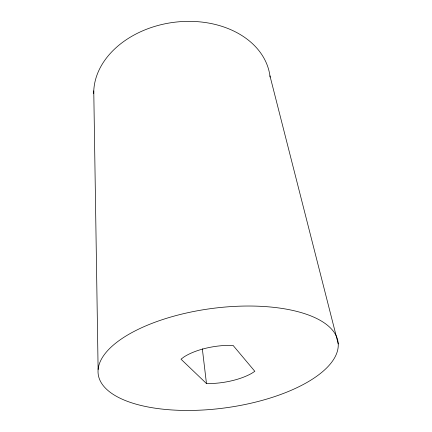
<?xml version="1.0" encoding="UTF-8"?>
<svg xmlns="http://www.w3.org/2000/svg" width="432" height="432" viewBox="0 0 432 432"><rect width="100%" height="100%" fill="white"/><g stroke="black" fill="none" stroke-linecap="round" stroke-linejoin="round"><path stroke-width="0.65" d="M206.469 383.546L211.453 383.53A44.734 18.371 -7.6 0 0 251.629 373.394L254.831 371.32L233.086 345.422L227.61 345.352A44.734 18.371 -7.6 0 0 184.064 356.886L181.003 359.186L206.469 383.546L202.333 348.802M269.946 75.848L338.234 343.942A120.998 50.144 -7.6 0 1 160.299 408.883A120.998 50.144 -7.6 0 1 155.898 321.899A120.998 50.144 -7.6 0 1 338.234 343.942M93.766 90.893L98.118 369.533M93.722 93.506A88.695 66.074 -7.6 0 1 178.06 21.859A88.695 66.074 -7.6 0 1 270.108 77.117"/></g></svg>
